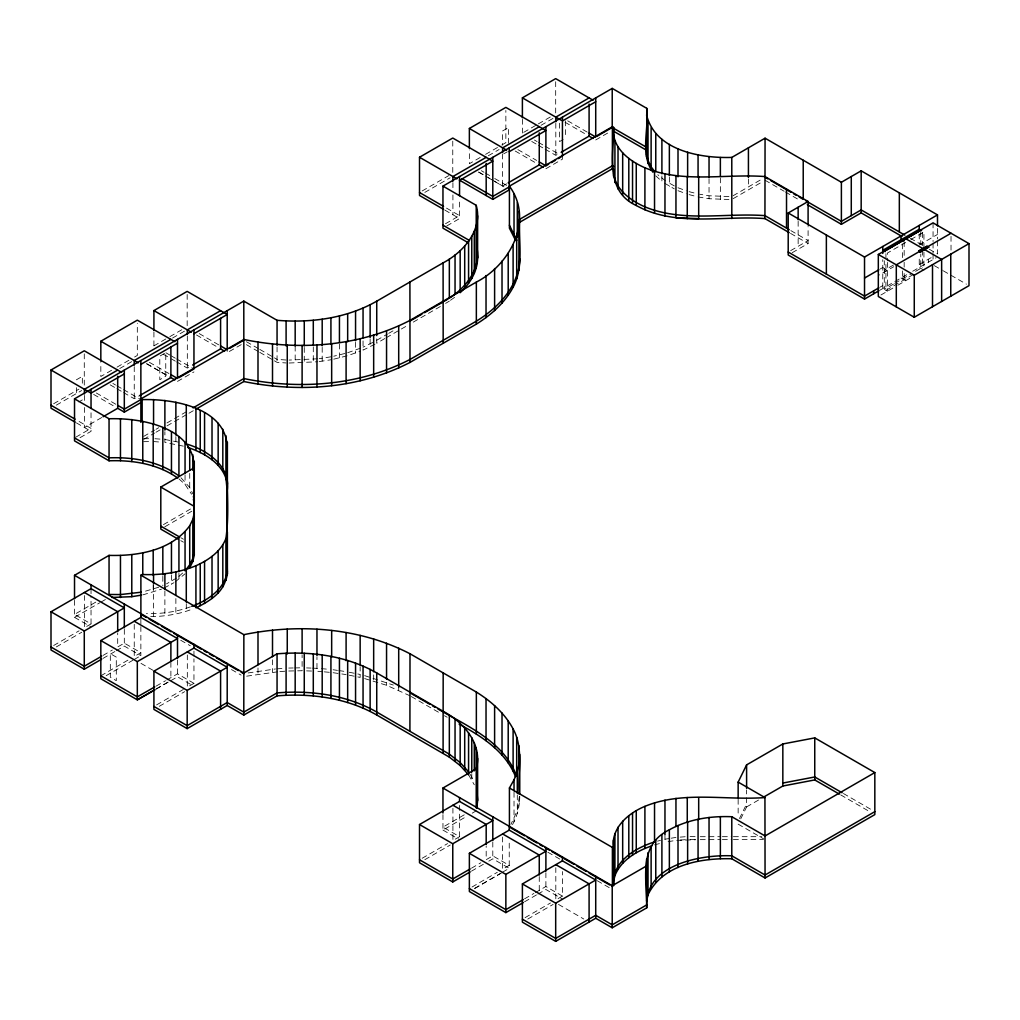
<?xml version="1.0" encoding="UTF-8"?>
<svg xmlns="http://www.w3.org/2000/svg" width="1020" height="1020" viewBox="0 0 1020 1020"><rect width="100%" height="100%" fill="white"/><g stroke="black" fill="none" stroke-linecap="round" stroke-linejoin="round"><path stroke-width="0.75" stroke-dasharray="5 3.75" d="M519.575 796.288L517.306 810.53L510.969 824.351M512.499 824.581C517.369 816.038 519.69 806.182 519.754 796.39M739.449 818.55L746.602 803.977M740.75 818.856L746.602 806.922L746.602 789.901M178.933 576.415L183.013 572.704M175.198 581.872L185.053 573.814M450.483 300.288L455.047 297.011M176.447 578.072L166.528 583.861M164.067 588.055L173.948 582.7M445.587 303.386L449.335 301.104M472.018 887.03L497.301 872.291M474.683 888.433L499.966 873.706M76.372 379.81L82.339 376.367L82.339 385.789M53.665 403.729L78.961 389.13M111.639 370.26L100.827 376.495L100.827 362.699M117.045 367.136L129.208 360.111M134.614 356.987L137.317 355.432L137.317 323.238M153.918 345.844L168.542 337.403M169.881 336.638L181.853 329.715M422.165 190.969L448.774 175.606M480.178 157.488L469.366 163.723L469.366 149.927M485.584 154.364L500.45 145.784M501.802 145.006L505.856 142.66L505.856 110.466M523.732 132.332L537.043 124.657M538.369 123.879L550.354 116.968M56.329 405.144L81.625 390.545M119.748 368.526L131.911 361.514M172.533 338.053L184.505 331.143M424.83 192.398L450.1 177.799M488.287 155.754L499.099 149.519M541.033 125.307L555.683 116.841M503.74 153.854L507.322 151.789M78.757 401.982L82.339 399.916M164.577 353.392L159.796 356.146L159.796 379.708L165.763 376.252L165.763 352.69M563.142 139.523L559.559 141.589L559.559 119.608M101.719 417.524L84.418 427.507L84.418 406.164M123.547 392.572L134.245 398.743L139.651 395.62M176.638 361.921L187.323 368.092L191.314 365.797M494.636 181.407L502.618 186.061L506.838 183.638M545.114 149.175L555.811 155.359L559.801 153.051M75.901 437.121L91.035 428.375L76.398 419.921M445.51 223.724L459.548 215.628L444.898 207.175M80.032 437.695L91.035 431.332L91.035 409.989M177.505 381.403L193.953 371.917M241.243 344.62L227.205 352.716L227.205 349.758M446.786 225.943L459.548 218.573L459.548 198.76M545.891 168.733L562.428 159.171L562.428 156.226M595.718 139.957L610.852 131.223M143.641 436.42L154.619 430.083M155.996 429.292L158.737 427.699M166.974 422.943L187.565 411.06M143.641 439.378L154.619 433.041M155.996 432.25L160.114 429.866M166.974 425.901L187.565 414.018M188.942 413.228L194.438 410.053M376.737 340.259L387.358 334.126M388.684 333.361L393.988 330.301M384.859 338.525L376.737 343.217L376.737 337.135M386.21 337.747L407.885 325.24M413.291 322.103L441.736 305.694M163.468 524.611L192.755 507.705M733.061 195.763L762.501 178.768M164.794 526.804L192.755 510.663M733.112 198.683L762.399 181.777M95.778 602.131L74.524 614.397L91.035 623.921L91.035 596.33M74.524 600.321L74.524 617.355L99.756 602.782M101.082 602.017L106.399 598.957M53.677 645.494L79.063 630.832M91.035 623.921L84.418 627.746L84.418 595.553M56.342 646.909L81.74 632.247M790.691 250.614L808.095 240.567L789.212 229.666M792.183 252.705L808.095 243.525L808.095 226.491M102.994 655.452L112.353 650.046M102.969 658.423L115.03 651.461M116.305 650.722L124.312 646.093L140.862 655.643L140.862 626.637M100.827 675.801L128.902 659.596M106.169 675.673L132.906 660.246M134.245 659.468L140.862 655.643M905.683 242.492L887.438 253.024L887.438 260.839M910.898 239.483L923.929 231.961L923.929 249.148M919.25 244.978L937.495 234.447M166.859 679.97L177.505 673.85L193.953 683.336L193.953 658.818M880.158 269.025L882.772 267.52L887.438 270.224L878.322 275.489M156.034 689.023L168.058 682.074M170.888 680.633L177.505 676.808L191.212 684.713M893.418 265.047L884.289 270.313L885.921 271.256L893.737 266.73M156.583 704.909L183.319 689.482M193.953 683.336L187.323 687.161L187.323 654.967M880.158 287.092L882.772 285.587M919.25 264.512L932.28 256.989M159.248 706.324L184.658 691.662M879.673 290.33L907.532 274.24M912.709 271.243L936.194 257.69M893.418 284.147L884.289 289.412L884.289 260.75M894.718 283.394L911.65 273.615M915.565 271.358L920.779 268.349L920.779 254.018M913.282 274.558L885.921 290.356L885.921 261.694M880.923 294.997L896.567 285.97M897.868 285.217L912.199 276.943M464.253 814.814L442.96 827.105L459.548 836.68L459.548 804.487M442.96 814.597L442.96 830.063L466.905 816.229M472.234 813.157L476.225 810.849M422.178 858.253L447.576 843.591M459.548 836.68L452.918 840.505L452.918 808.312M424.843 859.669L450.253 845.006M471.482 868.198L480.828 862.793M471.444 871.169L483.505 864.208M488.797 861.148L492.8 858.84L509.235 868.326L509.235 840.85M474.708 888.446L501.445 873.018M502.618 872.151L509.235 868.326M524.56 898.837L533.919 893.443M535.258 892.666L545.891 886.533L562.428 896.083L562.428 871.552M524.535 901.82L536.596 894.846M537.884 894.106L545.891 889.491L562.428 899.041M525.07 917.656L550.468 902.993M562.428 896.083L555.811 899.908L555.811 867.714M527.748 919.071L553.133 904.409M746.602 806.922L760.015 799.183M156.111 686.116L165.52 680.748M156.111 689.074L168.198 682.163M372.772 342.427L363.056 347.17M363.056 340.909L363.056 350.128L375.424 343.931M360.557 348.151L347.667 352.742M333.769 359.167L347.667 355.687L360.557 351.109M158.699 587.227L142.774 591.944M142.774 594.902L161.453 589.178M190.421 606.836C176.409 611.962 161.313 613.963 146.434 613.619M150.705 616.615C165.151 616.475 179.698 614.116 193.175 608.787M344.926 353.481L333.769 356.209M657.518 841.143L660.488 840.365M654.534 844.866L660.488 843.323M248.102 672.945L275.451 668.967M246.687 676.171L278.409 671.708M330.926 356.822L319.222 358.632M319.222 361.59L330.926 359.779M664.963 839.218L669.668 838.453M671.236 838.198L675.954 837.433M668.1 841.666L675.954 840.391L695.653 839.753M317.743 358.81L289.119 360.073M289.119 363.018L317.743 361.768M276.93 668.865L284.299 668.304M279.875 671.593L287.257 671.045M680.187 837.114L685.848 836.693M680.187 840.072L685.848 839.638M288.736 668.062L293.199 667.96M294.691 667.934L302.111 667.781M288.736 671.007L296.17 670.854M297.661 670.828L302.111 670.739L302.111 655.274M728.93 196.528L709.04 195.763L699.631 194.233M698.062 196.936L709.04 198.721L728.93 199.487M143.578 438.715L152.133 438.638M143.578 441.673L152.133 441.596M700.255 836.693L720.77 836.68M722.351 836.68L731.812 836.68M733.393 836.68L761.787 836.668M700.255 839.651L720.77 839.638M722.351 839.638L731.812 839.638M733.393 839.638L763.355 839.613M690.119 836.617L695.831 836.668M690.119 839.562L695.831 839.626M306.574 667.921L311.023 668.074M312.515 668.125L319.91 668.521M306.574 670.879L313.994 671.122M286.097 360.009L277.058 359.397L274.405 357.854M274.405 360.812L277.058 362.342L286.097 362.954M154.976 438.728L160.637 439.148M153.561 441.571L160.637 442.106M321.376 668.648L328.733 669.298M322.843 671.734L316.965 671.224L316.965 657.326M324.322 671.861L331.666 672.511M333.119 669.757L337.442 670.382M338.882 670.586L346.099 671.619M333.119 672.715L340.336 673.748M341.776 673.952L346.099 674.577M164.883 439.467L181.828 442.795M183.319 446.135L164.883 442.425L164.883 431.651M349.222 672.244L360.149 674.449M349.222 675.202L360.149 677.407L360.149 666.634M689.125 191.671L696.571 193.596M689.125 194.629L696.571 196.554M364.65 675.635L393.312 685.057M364.65 678.593L386.554 685.261L410.002 695.793M678.007 187.756L686.256 190.778M678.007 190.702L686.256 193.736M674.296 185.908L666.876 181.777M664.39 183.077L674.296 188.866M149.404 362.342L169.549 373.868M146.714 363.757L168.198 376.048M910.235 238.246L923.865 246.113M929.322 249.262L937.495 253.98L937.495 239.917M934.333 265.646L942.378 270.287M943.321 270.835L966.437 284.172M923.929 270.173L919.25 267.469L919.25 255.459M765.064 180.247L784.138 191.25M785.502 192.04L800.496 200.698M901.004 278.001L905.683 280.704M790.564 233.401L808.095 243.525M567.707 120.832L587.762 132.409M565.042 122.247L587.762 135.367M534.429 140.046L537.094 141.601M538.433 142.366L543.787 145.452M545.114 146.23L558.463 153.931M531.751 141.461L537.094 144.547M538.433 145.325L543.787 148.41M517.88 149.608L536.596 160.408M515.202 151.011L536.596 163.366M506.596 185.398L491.984 176.906M478.724 172.087L484.067 175.172M485.405 175.937L490.747 179.023M492.086 179.8L505.27 187.591M444.86 210.107L459.548 218.573M246.458 341.725L258.43 348.636M259.769 349.401L273.067 357.089M246.458 344.671L258.43 351.594M259.769 352.359L273.067 360.047M199.206 333.591L219.249 345.168M196.528 335.006L217.91 347.348M165.941 352.792L169.958 355.113M171.284 355.878L175.3 358.198M176.638 358.964L193.953 368.959M163.264 354.208L169.958 358.058M171.284 358.836L175.3 361.156M146.676 363.783L170.735 377.68M843.425 793.522L872.087 810.071M840.697 794.899L870.723 812.239M112.863 383.443L115.528 384.986M116.866 385.751L122.209 388.849M123.547 389.614L140.862 399.611M110.185 384.859L115.528 387.944M116.866 388.709L122.209 391.795M96.314 392.993L116.356 404.57M93.636 394.408L115.03 406.75M76.398 422.879L91.035 431.332M738.149 824.147L763.597 838.848M180.769 537.68L183.434 539.223M180.769 540.638L183.434 542.168M411.328 696.558L440.525 713.413M444.503 715.708L447.155 717.238M180.706 640.241L190.319 645.787M231.502 669.566L241.115 675.112M547.867 852.223L560.222 859.35M597.286 880.757L611.018 888.675M74.524 617.355L91.035 626.879M442.96 830.063L459.548 839.638M141.002 663.37L153.166 670.395M558.475 904.396L583.771 919.007M481.338 170.697L484.003 172.252M485.329 173.03L490.645 176.128M478.673 172.112L486.655 176.766M487.993 177.531L493.31 180.642M665.639 180.948L657.811 174.751M655.771 175.848L661.903 181.407L661.903 175.325M180.973 477.742L189.72 487.471L192.818 493.808M178.933 478.839L185.053 484.411L191.581 494.228M470.182 774.346L474.3 781.843M468.575 774.843L474.3 784.801M951.022 236.359L951.022 251.927M937.495 228.429L937.495 238.948M933.058 222.87L933.058 241.549M933.058 243.104L933.058 252.896M933.058 254.005L933.058 261.898M928.378 259.246L928.378 262.204M923.929 252.157L923.929 267.163M922.411 232.675L922.411 245.412M922.411 250.18L922.411 267.699M920.779 231.731L920.779 244.469M919.25 233.95L919.25 243.397M904.166 241.612L904.166 257.537M904.166 262.306L904.166 267.087M904.166 273.462L904.166 279.824M902.534 243.856L902.534 258.188M902.534 270.925L902.534 278.881M887.438 262.408L887.438 291.235L882.772 288.532L882.772 259.705M885.921 253.738L885.921 260.1M798.15 221.302L798.15 246.304M748.425 179.074L748.425 186.889M738.149 799.31L738.149 816.51M720.362 177.85L720.362 199.563M709.04 178.576L709.04 198.721M669.362 177.187L669.362 186.392M664.963 834.526L664.963 842.176M565.539 120.857L565.539 138.133M555.683 81.702L555.683 113.896M555.811 123.267L555.811 155.359M545.891 872.737L545.891 889.491M539.261 876.55L539.261 890.358M522.393 119.314L522.393 133.11M519.218 797.321L519.218 804.971M517.306 794.899L517.306 813.488M514.029 792.323L514.029 821.865M508.521 143.246L508.521 127.538L502.541 130.993L502.541 145.12M502.618 153.982L502.618 186.061M502.618 836.999L502.618 869.193L509.235 865.368L492.8 855.882L486.183 859.707L486.183 845.911M492.8 842.087L492.8 858.84M471.775 773.67L471.775 779.752M452.765 141.117L452.765 173.311M452.918 182.669L452.918 188.802M452.918 194.935L452.918 214.761M398.705 687.25L398.705 690.208M386.554 682.303L386.554 685.261M373.664 674.896L373.664 680.977M370.132 339.175L370.132 346.825M355.559 342.312L355.559 353.086M339.443 344.033L339.443 357.931M322.192 347.335L322.192 361.246M313.293 346.825L313.293 362.291M304.266 347.463L304.266 362.929M295.175 346.124L295.175 363.158M277.058 346.889L277.058 362.342M272.506 659.812L272.506 672.142M257.996 667.96L257.996 674.041M193.953 651.142L193.953 657.275M189.72 473.395L189.72 490.416M187.17 294.448L187.17 326.642M187.323 336.014L187.323 368.092M186.29 603.674L186.29 611.311M185.053 475.192L185.053 484.411M178.933 573.291L178.933 579.373M177.505 660.055L177.505 676.808M175.873 436.56L175.873 444.21M175.873 598.549L175.873 614.002M171.462 575.153L171.462 584.358M170.888 662.337L170.888 677.675M164.883 590.95L164.883 615.787M162.83 576.338L162.83 585.709M153.918 332.048L153.918 348.802M153.561 585.544L153.561 616.641M153.191 584.562L153.191 592.199M140.862 618.961L140.862 625.094M134.245 366.664L134.245 398.743M134.245 624.317L134.245 656.51L140.862 652.698L124.312 643.135L117.695 646.961L117.695 633.165M124.312 629.34L124.312 646.093M91.035 588.667L91.035 594.8M84.418 395.428L84.418 404.634M84.277 353.851L84.277 386.044M76.372 387.664L76.372 395.518M116.293 657.109L110.326 653.667L110.326 677.216L116.293 680.671L116.293 657.109"/><path stroke-width="1.5" d="M226.899 570.346L227.243 526.231M194.08 548.327L194.08 467.848C194.54 427.15 140.53 417.703 109.051 418.761L74.524 398.833L74.524 440.869L109.051 460.798C132.817 459.931 157.947 463.972 177.684 478.01M194.08 509.898L194.284 500.348L193.405 496.421M227.179 567.426L227.179 448.749C227.626 408.038 173.63 398.59 142.15 399.649L140.887 398.922L243.856 339.481C299.204 350.842 359.333 346.621 410.002 320.382L476.353 282.081C509.809 264.945 534.276 220.192 509.426 186.15L612.395 126.709L613.645 127.436L613.645 139.944M789.212 232.611L764.936 218.599C722.619 215.335 675.508 227.256 636.263 205.505C605.026 191.212 613.555 155.218 613.645 127.436M613.453 176.065L613.53 173.425M613.53 170.467C613.53 188.266 630.079 200.379 644.908 206.856C682.915 222.564 725.271 212.683 764.936 215.641L789.212 229.666M652.978 172.24C639.553 154.02 649.166 129.17 646.744 108.324L612.217 88.396L442.96 186.124L442.96 228.161L468.244 242.747M646.553 156.952L646.744 147.403L612.217 127.474L597.095 136.208M519.218 794.197C517.382 772.561 524.203 749.05 513.111 728.956C504.811 713.337 491.194 701.326 476.353 692.057L410.002 653.756C359.333 627.517 299.204 623.309 243.856 634.657L140.887 575.216L140.887 614.295M74.524 598.765L74.524 575.318L243.793 673.034L277.058 653.833C311.087 651.04 346.774 655.834 376.737 672.958L443.088 711.271C463.45 721.981 483.072 744.256 476.225 768.812L476.225 807.891L477.283 802.689L477.232 792.196M476.748 808.248L477.615 800.394L477.615 758.357M442.96 186.124L476.225 205.326C483.072 229.882 463.45 252.169 443.088 262.867L376.737 301.18C346.774 318.316 311.087 323.11 277.058 320.305L243.793 301.104L74.524 398.833M460.173 250.639L460.173 292.676C469.939 283.726 477.526 271.397 477.615 257.818L477.615 215.781M226.338 576.185C224.668 591.931 209.074 601.66 195.929 607.78L195.929 565.743C208.399 560.197 220.792 551.718 225.917 538.522C230.087 509.044 225.586 478.533 227.179 448.749M519.754 258.876C518.989 286.084 498.372 307.721 476.353 321.16L410.002 359.461C359.333 385.7 299.204 389.92 243.856 378.56L193.06 407.885M195.802 409.262L243.856 381.518C299.204 392.878 359.333 388.658 410.002 362.419L476.353 324.118C491.194 314.861 504.811 302.838 513.111 287.219C524.203 266.488 518.287 242.135 519.754 219.784M192.818 519.409L189.72 525.759L189.72 567.796L192.818 561.446L192.818 519.409L194.284 512.881L194.08 506.29L160.803 487.075L160.803 529.112L178.105 539.095M194.284 551.96L192.818 558.488L189.72 564.838L185.984 569.657M192.818 561.446L194.284 554.918L194.284 512.881M227.383 571.072C224.846 589.152 207.723 600.55 191.798 606.339M227.383 531.981L227.383 574.018L225.917 580.558L225.917 538.522M524.535 835.788L509.426 827.067L509.426 787.988L514.029 779.815L517.306 771.451L519.218 762.934M613.453 847.939C610.84 828.074 628.231 813.169 644.908 806.361C682.915 790.653 725.271 800.534 764.936 797.576L765.064 877.978L874.828 814.61L874.828 772.573L814.75 737.893L782.837 743.975L746.602 764.885L738.149 782.11L738.149 797.742M613.453 879.202C616.437 858.929 636.76 847.62 654.534 841.908L654.534 802.829M613.453 882.16L614.92 875.619L614.92 833.582M648.019 852.694L648.019 894.731L646.553 901.259C645.902 873.171 640.063 844.126 669.362 829.783C688.283 819.289 710.366 815.834 731.786 816.727L765.064 835.941L874.828 772.573M614.92 875.619C621.103 860.128 636.671 851.011 651.793 845.873M648.019 894.731C662.554 864.424 701.416 857.947 731.786 858.763L765.064 877.978M74.524 575.318L109.051 555.377C137.853 556.219 171.602 550.481 189.72 525.759M449.335 259.067L449.335 298.146C466.204 287.474 481.376 268.069 476.748 247.018M444.337 301.193L448.086 298.911M469.366 853.319L509.235 830.114L545.891 851.266L505.856 874.382L469.366 853.319L469.366 891.531L505.856 912.607L523.222 902.572M75.059 422.114L51 408.217L51 370.005L84.277 350.791L121.673 372.376M100.827 361.169L100.827 341.241L137.317 320.165L174.866 341.662M153.918 330.518L153.918 310.59L187.17 291.388L227.205 314.504L193.953 333.706M443.572 209.355L419.513 195.47L419.513 157.246L452.765 138.044L492.8 161.16L459.548 180.362M469.366 148.397L469.366 128.469L505.856 107.393L545.891 130.509L509.235 151.674M522.393 117.772L522.393 97.843L555.683 78.629L593.066 100.215M117.695 370.081L84.418 389.296L84.418 393.898M170.888 339.367L134.245 360.532L134.245 365.134M220.588 310.679L187.323 329.881L187.323 334.483M486.183 157.335L452.918 176.536L452.918 181.139M539.261 126.697L502.618 147.849L502.618 152.452M589.088 97.92L555.811 117.134L555.811 121.737M124.312 373.906L91.035 393.121L51 370.005M140.862 364.357L177.505 343.192M562.428 120.959L595.718 101.745M103.058 416.746L117.695 408.293L124.312 412.118L140.862 402.568M139.651 395.62L170.888 377.591L174.866 379.886M192.652 365.02L220.588 348.891L224.553 351.186M508.189 182.848L539.261 164.909L543.239 167.203M561.14 152.286L589.088 136.144L593.066 138.427M140.862 399.611L124.312 409.16L117.695 405.335M178.882 377.668L193.953 368.959L193.953 329.881M229.755 348.292L243.793 340.183M509.235 186.928L492.8 196.426L462.124 178.704M539.261 161.95L545.891 165.775L548.645 164.182M551.399 162.588L555.543 160.204M558.297 158.61L561.051 157.016M459.433 180.119L492.8 199.372L509.235 189.886L509.235 147.849M519.04 219.683L612.395 165.788L613.645 166.515M519.04 222.641L612.395 168.746L613.645 169.473M409.912 321.109L421.859 314.211M424.511 312.681L443.088 301.958M160.803 487.075L194.08 467.848M646.553 114.916C655.261 150.654 700.319 158.368 731.786 157.424L765.064 138.197L841.385 182.261L861.173 170.837L937.495 214.901L937.495 225.841M51 611.783L91.035 588.667L124.312 607.882L84.277 630.997L51 611.783L51 649.995L84.277 669.209L101.656 659.175M140.887 575.216L142.15 574.489C160.42 575.28 178.972 572.781 195.929 565.743M878.857 290.789L864.526 299.077L788.205 255.013L788.205 212.976L808.095 201.476L808.095 224.935M100.827 640.547L140.862 617.431L140.798 613.581L140.798 617.393L177.505 638.596L137.317 661.61L100.827 640.547L100.827 678.759L137.317 699.835L154.772 689.839L137.317 699.835L137.317 661.61M807.317 204.637L841.385 224.298L861.173 212.874L902.062 236.487M101.656 656.217L84.277 666.251L51 647.037M788.205 212.976L864.526 257.04L937.495 214.901M153.918 671.198L193.953 648.082L227.205 667.284L187.17 690.4L153.918 671.198L153.918 709.41L187.17 728.611L227.205 705.496L243.793 715.071L277.058 695.869C311.087 693.077 346.774 697.871 376.737 714.994L449.335 757.12L460.173 765.535L468.575 774.843L468.575 732.806M921.596 230.609L919.25 229.258L882.772 250.321L885.105 251.672M878.322 254.464L933.058 222.87L969 243.627L969 285.664L914.264 317.258L878.322 296.501L878.322 254.464L914.264 275.221L969 243.627M884.289 251.201L920.779 230.137M884.416 251.277L902.662 240.745M903.962 239.993L920.907 230.214M864.526 278.052L878.857 269.777M918.701 250.958L926.976 246.177L928.621 247.133L920.346 252.106L918.701 250.958L920.346 251.915L928.621 247.133M918.701 251.149L926.976 246.368L928.621 247.324M951.022 233.248L896.299 264.843L896.299 306.88M878.857 287.844L864.526 296.119L788.205 252.055M442.96 813.029L442.96 788.026L476.225 768.812M419.513 824.53L459.548 801.427L492.8 820.628L452.765 843.731L419.513 824.53L419.513 862.754L452.765 881.956L470.143 871.921M470.143 868.963L452.765 878.998L419.513 859.796M522.393 883.932L562.428 860.829L595.718 880.043L555.683 903.159L522.393 883.932L522.393 922.156L555.683 941.371L595.718 918.255L612.217 927.779L646.744 907.851L646.553 859.222M509.426 787.988L612.395 847.429L613.645 846.702L613.453 840.123M523.222 899.615L505.856 909.649L469.366 888.573M764.044 796.862L782.837 786.012L814.75 779.93L839.332 794.108M442.96 788.026L612.217 885.742L646.744 865.814M646.744 904.893L612.217 924.834L595.718 915.297L555.683 938.413L522.393 919.198M874.828 811.652L765.064 875.02L731.786 855.805C699.478 854.479 643.403 865.215 646.744 907.851M154.772 686.894L137.317 696.877L100.827 675.801M782.837 783.054L814.75 776.972L842.061 792.731M141.206 592.199L120.462 594.571L109.051 594.456L109.051 555.377M111.907 597.452L131.784 596.687L141.206 595.157M613.453 134.028C615.621 150.616 630.615 161.517 644.908 167.777C682.915 183.485 725.271 173.604 764.936 176.562L808.095 201.476M187.667 447.41C205.007 453.084 224.502 464.482 227.383 484.194L227.383 442.157M904.791 235.097L861.173 209.916L841.385 221.353L805.953 200.889M905.683 238.667L941.638 259.424L941.638 301.461M903.35 241.141L901.004 239.789L901.004 235.964M765.064 177.289L767.792 178.857M770.521 180.438L790.959 192.232M793.688 193.813L796.403 195.381M799.132 196.962L803.224 199.321L803.224 160.229M613.555 131.197L646.744 150.361L646.744 108.324M589.088 133.186L595.718 137.011L595.718 97.92M522.393 97.843L561.102 120.194M506.596 150.144L469.366 128.469M419.513 157.246L456.896 178.831M419.513 192.512L443.572 206.397M442.96 225.203L469.57 240.567M220.588 345.946L227.205 349.758L227.205 310.679M153.918 310.59L191.301 332.176M170.888 374.633L177.505 378.458L177.505 339.367M100.827 341.241L138.21 362.827M738.149 782.11L764.936 797.576M51 405.272L75.059 419.156M74.524 437.911L109.051 457.84C133.314 456.909 158.967 461.257 178.933 475.894L178.933 436.802M160.803 526.154L179.444 536.915M411.328 693.6L429.904 704.335M432.569 705.865L435.221 707.395M437.873 708.925L441.851 711.221M443.177 711.985C471.151 727.821 505.04 743.759 516.694 776.373M459.102 724.136C481.733 736.274 505.601 751.638 515.495 776.551M142.264 615.086L146.383 617.47M149.124 619.051L158.737 624.597M161.491 626.191L171.092 631.737M173.846 633.318L201.297 649.166M204.051 650.76L206.792 652.341M209.534 653.922L213.652 656.306M216.406 657.887L226.006 663.433M228.76 665.027L238.361 670.573M241.115 672.154L243.856 673.748M527.276 837.369L536.89 842.915M539.631 844.509L542.372 846.09M545.126 847.671L549.244 850.055M551.986 851.636L561.599 857.182M564.341 858.776L573.954 864.322M576.695 865.903L586.309 871.45M589.05 873.043L609.654 884.926M84.418 592.492L117.695 611.707L117.695 631.635M134.245 621.256L170.888 642.409L170.888 660.807M187.323 651.907L220.588 671.109L220.588 709.321M452.918 805.239L486.183 824.44L486.183 844.369M502.618 833.939L539.261 855.091L539.261 875.02M555.811 864.641L589.088 883.856L589.088 922.08M153.918 706.452L187.17 725.653L227.205 702.538L243.793 712.126L277.058 692.912C311.087 690.119 346.774 694.913 376.737 712.049L449.335 754.162L460.173 762.577L468.575 771.885M654.84 171.691L651.117 166.872L648.019 160.535L646.553 153.994M509.426 225.241L516.757 240.376M515.674 240.541L509.426 228.187L509.426 186.15M193.405 499.379L194.284 503.306L194.284 461.269M476.748 249.964L477.615 257.818M477.232 795.154L477.615 800.394M613.53 881.841L613.606 884.467M227.179 564.481L227.383 574.018M194.08 545.368L194.284 554.918M227.179 487.828L227.243 529.176M950.755 254.158L950.755 296.195M932.509 264.69L932.509 306.727M919.25 225.433L919.25 229.258M914.264 275.221L914.264 317.258M899.334 192.869L899.334 231.948M882.772 246.496L882.772 253.444M873.643 290.853L873.643 293.811M864.526 257.04L864.526 299.077M861.173 170.837L861.173 212.874M851.279 176.549L851.279 215.628M841.385 182.261L841.385 224.298M826.366 235.008L826.366 274.087M814.75 737.893L814.75 779.93M798.15 207.226L798.15 219.733M786.522 189.019L786.522 228.097M782.837 743.975L782.837 786.012M765.064 138.197L764.936 218.599M748.425 147.811L748.425 177.518M746.602 764.885L746.602 788.332M731.786 157.424L731.812 218.586M731.786 816.727L731.786 858.763M720.362 157.526L720.362 176.294M720.362 816.612L720.362 858.649M709.04 156.685L709.04 177.008M709.04 817.453L709.04 859.49M698.687 176.524L698.687 218.56L675.954 217.834L675.954 175.797M698.687 797.615L698.687 819.493M698.062 154.9L698.062 176.779M698.062 819.238L698.062 861.275M687.633 152.209L687.633 177.212M687.633 821.929L687.633 863.978M687.263 176.638L687.263 218.675M687.263 797.5L687.263 822.515M678.007 148.665L678.007 176.804M678.007 825.473L678.007 867.51M675.954 798.341L675.954 826.481M669.362 144.355L669.362 175.631M669.362 829.783L669.362 871.819M664.963 174.012L664.963 216.049M664.963 800.139L664.963 834.526M661.903 139.37L661.903 173.77M661.903 834.768L661.903 876.805M655.771 133.811L655.771 171.334M655.771 840.327L655.771 882.364M654.534 171.309L654.534 213.346M651.117 127.793L651.117 169.83M651.117 846.345L651.117 888.382M648.019 121.456L648.019 163.493M644.908 167.777L644.908 209.814M644.908 806.361L644.908 848.398M636.263 163.468L636.263 205.505M636.263 810.671L636.263 852.707M632.54 160.969L632.54 203.018M632.54 813.169L632.54 855.206M628.804 158.482L628.804 200.519M628.804 815.656L628.804 857.692M622.672 152.923L622.672 194.96M622.672 821.227L622.672 863.264M618.018 146.905L618.018 188.942M618.018 827.233L618.018 869.269M614.92 140.556L614.92 182.593M613.645 846.702L613.645 885.793M612.395 126.709L612.395 168.746M612.395 847.429L612.395 886.52M612.217 88.396L612.217 127.474M612.217 885.742L612.217 927.779M595.718 876.218L595.718 918.255M589.088 104.053L589.088 136.144M562.428 117.134L562.428 156.226M562.428 857.004L562.428 860.829M555.683 903.159L555.683 941.371M545.891 126.697L545.891 165.775M545.891 847.454L545.891 871.195M539.261 132.829L539.261 164.909M519.754 754.354L519.754 793.432M519.218 211.204L519.218 229.972M518.912 228.365L518.912 270.402M518.912 745.773L518.912 766.096M517.306 202.699L517.306 237.086M517.306 771.451L517.306 793.331M516.694 236.857L516.694 278.894M516.694 737.294L516.694 773.249M514.029 194.323L514.029 236.359M514.029 779.815L514.029 790.768M513.111 245.183L513.111 287.219M513.111 728.956L513.111 770.992M509.235 826.289L509.235 830.114M508.202 253.291L508.202 295.328M508.202 720.847L508.202 762.884M505.856 874.382L505.856 912.607M502.018 261.107L502.018 303.144M502.018 713.044L502.018 755.081M494.611 268.541L494.611 310.577M494.611 705.598L494.611 747.634M492.8 157.335L492.8 199.372M492.8 816.803L492.8 840.556M486.183 163.468L486.183 195.559M486.03 275.553L486.03 317.59M486.03 698.585L486.03 740.622M477.283 210.541L477.232 263.071M477.232 753.117L477.283 805.634M476.353 282.081L476.353 324.118M476.353 692.057L476.353 734.094M476.225 205.326L476.225 227.205M476.123 226.236L476.123 268.273M476.123 747.902L476.123 769.781M474.3 231.387L474.3 273.424M474.3 742.764L474.3 770.89M471.775 236.423L471.775 278.46M471.775 737.715L471.775 772.102M468.575 241.332L468.575 283.381M464.699 246.088L464.699 288.124M464.699 728.05L464.699 770.087M460.173 723.499L460.173 765.535M459.548 176.536L459.548 195.687M459.548 797.602L459.548 801.427M455.047 254.974L455.047 294.053M455.047 719.164L455.047 761.2M452.765 843.731L452.765 881.956M449.335 715.084L449.335 757.12M443.088 262.867L443.177 343.268M443.177 672.907L443.088 753.308M409.912 282.03L410.002 362.419M410.002 653.756L409.912 731.2M398.705 325.966L398.705 368.003M398.705 648.172L398.705 687.25M386.554 330.926L386.554 372.963M386.554 643.225L386.554 679.18M376.737 301.18L376.737 335.567M376.737 672.958L376.737 714.994M373.664 335.197L373.664 377.247M373.664 638.941L373.664 671.772M370.132 304.789L370.132 337.62M370.132 669.349L370.132 711.386M363.056 308.091L363.056 337.786M363.056 666.06L363.056 708.097M360.149 338.78L360.149 380.817M360.149 635.371L360.149 665.065M355.559 311.049L355.559 340.744M355.559 663.089L355.559 705.126M347.667 313.65L347.667 341.789M347.667 660.488L347.667 702.525M346.099 341.611L346.099 383.647M346.099 632.54L346.099 660.679M339.443 315.894L339.443 342.465M339.443 658.244L339.443 700.281M331.666 343.676L331.666 385.713M331.666 630.475L331.666 657.046M330.926 317.743L330.926 344.326M330.926 656.395L330.926 698.432M322.192 319.196L322.192 345.78M322.192 654.942L322.192 696.979M316.965 344.951L316.965 386.988M316.965 629.187L316.965 655.758M313.293 320.255L313.293 345.27M313.293 653.884L313.293 695.921M304.266 320.892L304.266 345.907M304.266 653.246L304.266 695.283M302.111 345.448L302.111 387.485M302.111 628.702L302.111 653.705M295.175 321.121L295.175 346.124M295.175 653.029L295.175 695.066M287.257 345.13L287.257 387.179M287.257 629.008L287.257 654.011M286.097 320.917L286.097 345.933M286.097 653.221L286.097 695.257M277.058 320.305L277.058 345.321M277.058 653.833L277.058 695.869M272.506 344.033L272.506 386.07M272.506 630.105L272.506 656.689M257.996 342.146L257.996 384.183M257.996 632.005L257.996 664.823M243.793 301.104L243.856 381.518M243.856 634.657L243.793 715.071M227.205 663.459L227.205 705.496M225.917 435.616L225.917 477.653L227.179 490.786C231.259 466.204 206.907 449.884 186.29 443.942L186.29 404.863M222.819 429.28L222.819 471.317M222.819 544.871L222.819 586.908M220.588 318.342L220.588 348.891M218.152 423.262L218.152 465.298M218.152 550.876L218.152 592.913M212.02 417.703L212.02 459.739M212.02 556.448L212.02 598.485M204.561 412.705L204.561 454.754M204.561 561.433L204.561 603.47M200.239 410.563L200.239 452.599M200.239 563.588L200.239 605.625M195.929 408.408L195.929 450.445M193.953 644.257L193.953 648.082M192.818 454.729L192.818 470.36M189.72 448.379L189.72 470.271M187.17 690.4L187.17 728.611M186.29 569.275L186.29 602.106M185.053 442.374L185.053 473.637M185.053 531.777L185.053 570.856M178.933 537.336L178.933 571.723M177.505 634.771L177.505 658.525M175.873 402.173L175.873 435.004M175.873 571.965L175.873 595.412M171.462 431.817L171.462 473.854M171.462 542.321L171.462 573.584M170.888 347.042L170.888 377.591M164.883 400.388L164.883 430.083M164.883 573.75L164.883 589.394M162.83 427.507L162.83 469.544M162.83 546.631L162.83 574.77M153.561 399.534L153.561 424.549M153.561 574.604L153.561 583.975M153.191 423.976L153.191 466.012M153.191 550.162L153.191 575.178M142.774 421.286L142.774 463.322M142.774 552.865L142.774 574.744M142.15 399.649L142.15 421.54M140.862 360.532L140.887 422.382M131.784 419.488L131.784 461.537M131.784 554.65L131.784 596.687M124.312 370.081L124.312 412.118M124.312 604.057L124.312 627.81M120.462 418.646L120.462 460.683M120.462 555.492L120.462 597.529M117.695 376.214L117.695 408.293M109.051 418.761L109.051 460.798M91.035 389.296L91.035 408.446M91.035 584.842L91.035 588.667M84.277 630.997L84.277 669.209"/></g></svg>
